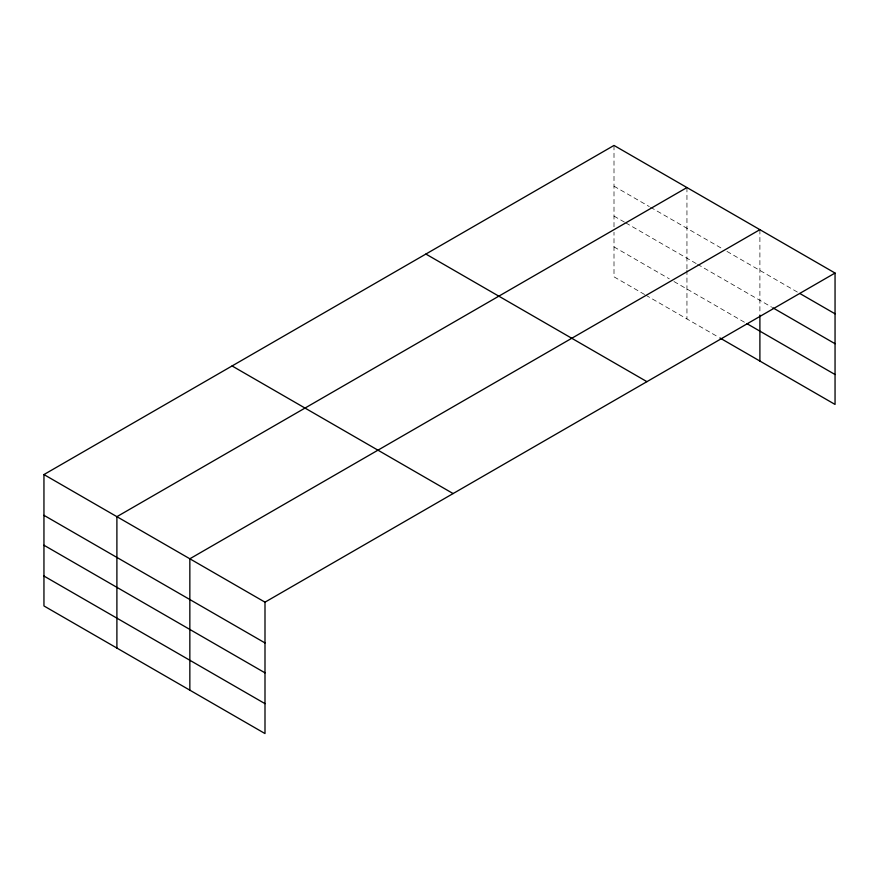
<?xml version="1.0" encoding="UTF-8"?>
<svg xmlns="http://www.w3.org/2000/svg" width="879" height="879" viewBox="0 0 879 879"><rect width="100%" height="100%" fill="white"/><g stroke="black" fill="none" stroke-linecap="round" stroke-linejoin="round"><path stroke-width="0.66" stroke-dasharray="4.39 3.3" d="M614.003 226.815L614.003 145.442M614.003 186.194L649.306 206.576M650.482 207.246L722.252 248.68M726.955 251.405L797.473 292.114M614.003 216.102L624.595 222.211M625.771 222.892L696.366 263.645M697.541 264.326L771.641 307.112M614.003 246.911L669.304 278.841M674.006 281.555L745.777 322.989M644.593 294.487L614.003 276.83L614.003 232.177M645.779 295.168L718.714 337.283M759.895 229.661L759.895 313.726M686.949 187.557L686.949 268.93M686.949 270.271L686.949 318.934"/><path stroke-width="1.32" d="M835.05 273.05L614.003 145.442L43.95 474.561L43.95 605.95L264.997 733.558L264.997 602.17L835.05 273.05L835.05 404.439L719.89 337.954M686.949 187.557L116.896 516.676L116.896 648.054M759.895 229.661L189.842 558.78L189.842 690.169M799.824 293.476L835.05 313.814M772.817 307.782L835.05 343.722M746.952 323.67L835.05 374.531M425.886 254.053L646.933 381.662M232.067 365.95L453.114 493.569M43.95 474.561L264.997 602.17M43.95 515.314L264.997 642.934M43.95 545.222L264.997 672.842M43.95 576.042L264.997 703.65M759.895 315.067L759.895 361.049"/></g></svg>
